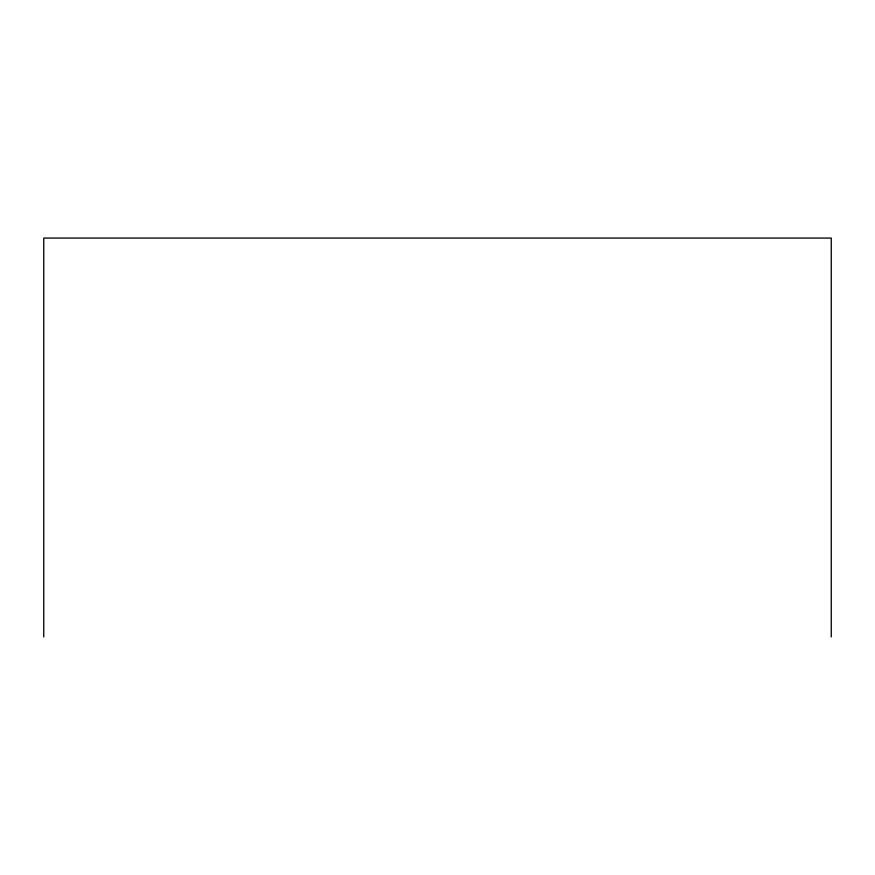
<?xml version="1.0" encoding="UTF-8"?>
<svg xmlns="http://www.w3.org/2000/svg" width="875" height="875" viewBox="0 0 875 875"><rect width="100%" height="100%" fill="white"/><g stroke="black" fill="none" stroke-linecap="round" stroke-linejoin="round"><path stroke-width="1.31" d="M831.25 636.934L831.25 238.066L43.75 238.066L43.75 636.934"/></g></svg>
